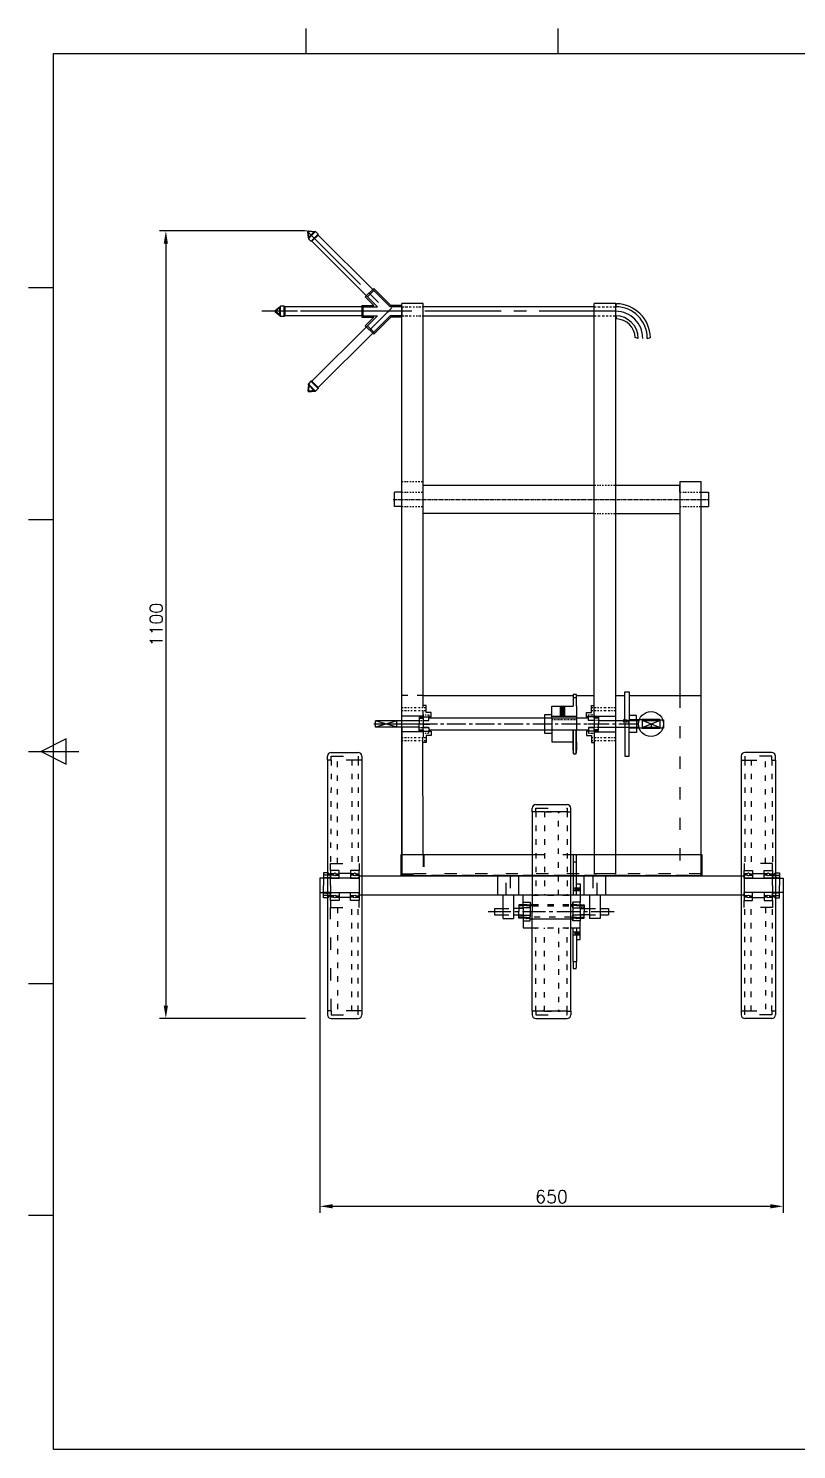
# Paper-space layout 'ISO A3 Title Block' of a CAD drawing. Header units: millimetres. Extents: x 6 to 412, y 5 to 289.
# Drawn here: x 6.1 to 156.9, y 10 to 289.2 of the extents above; entities that cross this region are included whole.
import ezdxf

# ---------------------------------------------------------------- set-up
doc = ezdxf.new("R2010")
doc.units = ezdxf.units.MM
doc.linetypes.add('ACAD_ISO03W100', pattern=[30, 12, -18])
doc.linetypes.add('CENTER2', pattern=[1.125, 0.75, -0.125, 0.125, -0.125])
doc.styles.get("Standard").update_dxf_attribs({"font": 'simplex.shx'})
doc.dimstyles.new('ISO-25', dxfattribs={"dimtxt": 2.5, "dimasz": 2.5, "dimexe": 1.25, "dimexo": 0.625, "dimtad": 1, "dimtxsty": 'Standard', "dimcen": 2.5, "dimadec": 0, "dimazin": 0, "dimtfac": 1, "dimtmove": 0, "dimatfit": 3, "dimfxl": 1, "dimarcsym": 0})

# ---------------------------------------------------------------- blocks, each defined once
blk = doc.blocks.new('*U29')
at = {"color": 0, "linetype": 'CENTER2', "ltscale": 6, "transparency": 16777216}
blk.add_line((-12.46, 0), (12.65, 0), dxfattribs=at)
blk = doc.blocks.new('*U30')
at = {"color": 0, "linetype": 'ACAD_ISO03W100', "lineweight": 80, "ltscale": 0.1, "transparency": 16777216}
blk.add_line((0.799, 0), (-0.799, 0), dxfattribs=at)
blk = doc.blocks.new('*U31')
at = {"color": 0, "linetype": 'CENTER2', "ltscale": 6, "transparency": 16777216}
blk.add_line((-0.82, 0), (0.82, 0), dxfattribs=at)
blk = doc.blocks.new('*U33')
at = {"color": 0, "linetype": 'CENTER2', "ltscale": 5, "transparency": 16777216}
blk.add_line((3.81, 0), (-48.03, 0), dxfattribs=at)
blk = doc.blocks.new('*U34')
at = {"color": 0, "linetype": 'CENTER2', "ltscale": 5, "transparency": 16777216}
blk.add_line((0.68, 0), (-0.68, 0), dxfattribs=at)
blk = doc.blocks.new('*U35')
at = {"color": 0, "linetype": 'CENTER2', "ltscale": 5, "transparency": 16777216}
blk.add_line((4.4, 0), (-4.4, 0), dxfattribs=at)
blk = doc.blocks.new('*U36')
at = {"color": 0, "linetype": 'CENTER2', "ltscale": 5, "transparency": 16777216}
blk.add_line((-0.68, 0), (0.68, 0), dxfattribs=at)
blk = doc.blocks.new('*U37')
at = {"color": 0, "linetype": 'CENTER2', "ltscale": 5, "transparency": 16777216}
blk.add_line((2.22, 0), (-2.22, 0), dxfattribs=at)
blk = doc.blocks.new('*U38')
at = {"color": 0, "linetype": 'CENTER2', "ltscale": 20, "transparency": 16777216}
blk.add_line((21, 0), (-47.38, 0), dxfattribs=at)
blk = doc.blocks.new('*U39')
at = {"color": 0, "linetype": 'CENTER2', "ltscale": 20, "transparency": 16777216}
blk.add_line((1.26, 0), (-26.34, 0), dxfattribs=at)
blk = doc.blocks.new('*U40')
at = {"color": 0, "linetype": 'CENTER2', "ltscale": 20, "transparency": 16777216}
blk.add_line((-0.89, 0.89), (15.17, -15.14), dxfattribs=at)
blk = doc.blocks.new('*U41')
at = {"color": 0, "linetype": 'CENTER2', "ltscale": 20, "transparency": 16777216}
blk.add_line((-1.39, -1.38), (2.87, 2.87), dxfattribs=at)
blk = doc.blocks.new('*U45')
at = {"color": 0, "linetype": 'CENTER2', "transparency": 16777216}
blk.add_line((-30.92, 0), (30.92, 0), dxfattribs=at)
blk = doc.blocks.new('*U48')
at = {"color": 0, "linetype": 'ACAD_ISO03W100', "lineweight": 80, "ltscale": 0.1, "transparency": 16777216}
blk.add_line((0.799, 0), (-0.799, 0), dxfattribs=at)
blk = doc.blocks.new('*D52')
at = {"color": 0, "lineweight": -2, "transparency": 16777216}
for p, q in [((60.46, 249.41), (31.78, 249.41)), ((33.03, 246.91), (33.03, 97.21)), ((60.46, 94.71), (31.78, 94.71))]:
    blk.add_line(p, q, dxfattribs=at)
at = {"color": 0, "transparency": 16777216}
for points in [[(32.61, 246.91), (33.44, 246.91), (33.03, 249.41)], [(32.61, 97.21), (33.44, 97.21), (33.03, 94.71)]]:
    blk.add_solid(points, dxfattribs=at)
at = {"layer": 'Defpoints', "color": 0, "transparency": 16777216}
for p in [(61.08, 249.41), (33.03, 94.71), (61.08, 94.71)]:
    blk.add_point(p, dxfattribs=at)
at = {"color": 0, "transparency": 16777216, "insert": (31.15, 172.06), "char_height": 2.5, "attachment_point": 5, "rotation": 90}
blk.add_mtext('1100', dxfattribs=at)
blk = doc.blocks.new('*D57')
at = {"color": 0, "lineweight": -2, "transparency": 16777216}
for p, q in [((63.28, 121.59), (63.28, 56.54)), ((154.23, 121.59), (154.23, 56.54)), ((65.78, 57.79), (151.73, 57.79))]:
    blk.add_line(p, q, dxfattribs=at)
at = {"color": 0, "transparency": 16777216}
for points in [[(65.78, 58.21), (65.78, 57.38), (63.28, 57.79)], [(151.73, 58.21), (151.73, 57.38), (154.23, 57.79)]]:
    blk.add_solid(points, dxfattribs=at)
at = {"layer": 'Defpoints', "color": 0, "transparency": 16777216}
for p in [(63.28, 122.22), (154.23, 122.22), (154.23, 57.79)]:
    blk.add_point(p, dxfattribs=at)
at = {"color": 0, "transparency": 16777216, "insert": (108.75, 59.67), "char_height": 2.5, "attachment_point": 5}
blk.add_mtext('650', dxfattribs=at)

psp = doc.layouts.new('ISO A3 Title Block')

# ---------------------------------------------------------------- hatches: boundary and pattern name
h = psp.add_hatch(color=256)
h.dxf.hatch_style = 1
h.paths.add_polyline_path([(128.284, 151.964), (128.381, 151.964), (128.284, 151.865)])
h.paths.add_polyline_path([(128.185, 151.964), (128.284, 151.964), (128.284, 151.865)])
at = {"true_color": 0x000000}
h = psp.add_hatch(color=18, dxfattribs=at)
h.dxf.hatch_style = 1
h.paths.add_polyline_path([(107.074, 96.092), (107.354, 96.092), (107.354, 96.372)])
h = psp.add_hatch(color=18, dxfattribs=at)
h.dxf.hatch_style = 1
h.paths.add_polyline_path([(110.154, 96.372), (110.154, 96.092), (110.434, 96.092)])

# ---------------------------------------------------------------- linework, layer by layer
for p, q in [((60.5, 289.18), (60.5, 284.23)), ((110, 289.18), (110, 284.23)), ((11, 284.23), (407, 284.23)), ((11, 10), (11, 284.23)), ((61.081, 249.412), (60.884, 249.214)), ((61.009, 248.043), (60.884, 249.214)), ((61.016, 249.148), (60.884, 249.214)), ((61.005, 247.851), (61.645, 248.485)), ((61.009, 248.043), (62.245, 249.289)), ((61.016, 249.148), (61.147, 249.28)), ((61.121, 248.157), (61.016, 249.148)), ((61.081, 249.412), (62.245, 249.289)), ((61.147, 249.28), (61.081, 249.412)), ((62.138, 249.174), (61.147, 249.28)), ((61.6, 247.455), (62.84, 248.696)), ((61.6, 247.455), (62.84, 248.696)), ((61.645, 248.485), (62.444, 249.29)), ((61.699, 247.356), (62.939, 248.597)), ((62.245, 249.289), (62.444, 249.29)), ((62.939, 248.795), (62.444, 249.29)), ((62.84, 248.696), (62.939, 248.795)), ((62.939, 248.597), (62.939, 248.795)), ((62.939, 248.597), (73.846, 237.725)), ((61.009, 248.043), (61.005, 247.851)), ((61.501, 247.356), (61.005, 247.851)), ((61.6, 247.455), (61.501, 247.356)), ((61.699, 247.356), (61.501, 247.356)), ((72.589, 236.467), (61.699, 247.356)), ((11, 238.195), (6.05, 238.195)), ((73.845, 238.121), (72.193, 236.467)), ((73.846, 237.725), (72.589, 236.467)), ((73.845, 238.121), (77.197, 234.78)), ((73.846, 237.725), (77.081, 234.5)), ((55.405, 234.486), (55.545, 234.628)), ((55.549, 233.494), (55.545, 234.628)), ((56.245, 234.628), (55.545, 234.628)), ((56.385, 234.5), (56.245, 234.628)), ((56.245, 234.488), (56.245, 234.628)), ((71.505, 234.78), (73.881, 234.78)), ((71.505, 234.78), (71.505, 232.442)), ((72.193, 236.467), (73.881, 234.78)), ((72.589, 236.467), (74.557, 234.5)), ((79.354, 234.78), (77.197, 234.78)), ((79.354, 153.16), (79.354, 235.13)), ((83.554, 235.13), (79.354, 235.13)), ((79.354, 234.5), (79.354, 234.78)), ((83.554, 155.75), (83.554, 235.13)), ((117.154, 155.75), (117.154, 235.13)), ((121.354, 235.13), (117.154, 235.13)), ((121.354, 123.13), (121.354, 235.13)), ((121.354, 234.5), (121.51, 235.093)), ((54.494, 233.751), (55.405, 234.486)), ((54.494, 233.751), (54.495, 233.471)), ((54.635, 233.704), (54.494, 233.751)), ((54.635, 233.517), (54.495, 233.471)), ((55.411, 232.731), (54.495, 233.471)), ((55.406, 234.326), (54.635, 233.704)), ((54.635, 233.517), (54.635, 233.704)), ((55.411, 232.891), (54.635, 233.517)), ((55.411, 232.731), (55.405, 234.486)), ((55.411, 232.731), (55.545, 232.593)), ((55.545, 232.593), (55.549, 233.494)), ((56.246, 232.593), (55.545, 232.593)), ((56.245, 232.733), (56.245, 234.488)), ((56.245, 232.733), (56.245, 234.488)), ((56.245, 232.733), (56.246, 232.593)), ((56.385, 232.722), (56.246, 232.593)), ((71.785, 234.5), (56.385, 234.5)), ((56.385, 234.5), (56.385, 232.722)), ((56.385, 232.733), (56.385, 234.488)), ((71.785, 232.722), (56.385, 232.722)), ((71.505, 232.442), (73.881, 232.442)), ((71.785, 232.722), (71.785, 234.5)), ((71.785, 234.5), (74.557, 234.5)), ((71.785, 232.722), (74.557, 232.722)), ((72.193, 230.754), (73.881, 232.441)), ((72.589, 230.754), (74.557, 232.722)), ((73.845, 229.1), (77.197, 232.442)), ((73.846, 229.496), (77.081, 232.722)), ((79.354, 234.5), (77.081, 234.5)), ((79.354, 232.722), (77.081, 232.722)), ((79.354, 232.442), (77.197, 232.442)), ((79.354, 234.5), (79.828, 234.5)), ((79.354, 234.5), (79.354, 232.722)), ((79.354, 232.722), (79.828, 232.722)), ((80.047, 234.5), (80.522, 234.5)), ((80.047, 232.722), (80.522, 232.722)), ((80.796, 234.5), (81.176, 234.5)), ((80.796, 232.722), (81.176, 232.722)), ((81.577, 234.5), (81.851, 234.5)), ((81.577, 232.722), (81.851, 232.722)), ((82.157, 234.5), (82.42, 234.5)), ((82.157, 232.722), (82.42, 232.722)), ((82.653, 234.5), (83.064, 234.5)), ((82.653, 232.722), (83.064, 232.722)), ((83.37, 234.5), (83.554, 234.5)), ((83.37, 232.722), (83.554, 232.722)), ((117.154, 234.5), (83.554, 234.5)), ((83.554, 232.722), (117.154, 232.722)), ((117.154, 234.5), (117.494, 234.5)), ((117.154, 232.722), (117.494, 232.722)), ((117.875, 234.5), (118.298, 234.5)), ((117.875, 232.722), (118.298, 232.722)), ((118.699, 234.5), (119.164, 234.5)), ((118.699, 232.722), (119.164, 232.722)), ((119.513, 234.5), (119.904, 234.5)), ((119.513, 232.722), (119.904, 232.722)), ((120.221, 234.5), (120.517, 234.5)), ((120.221, 232.722), (120.517, 232.722)), ((120.844, 234.5), (121.193, 234.5)), ((120.844, 232.722), (121.193, 232.722)), ((121.193, 234.5), (121.354, 234.5)), ((121.193, 232.722), (121.354, 232.722)), ((121.354, 232.722), (121.51, 232.123)), ((72.589, 230.754), (61.699, 219.865)), ((73.846, 229.496), (62.939, 218.624)), ((73.845, 229.1), (72.193, 230.754)), ((73.845, 229.496), (72.589, 230.754)), ((125.785, 228.291), (125.19, 228.453)), ((127.563, 228.291), (128.156, 228.446)), ((61.009, 219.178), (60.884, 218.008)), ((61.016, 218.073), (60.884, 218.008)), ((61.081, 217.809), (60.884, 218.008)), ((61.501, 219.865), (61.005, 219.37)), ((61.005, 219.37), (61.645, 218.736)), ((61.009, 219.178), (61.005, 219.37)), ((61.009, 219.178), (62.245, 217.933)), ((61.121, 219.064), (61.016, 218.073)), ((61.016, 218.073), (61.147, 217.942)), ((61.147, 217.942), (61.081, 217.809)), ((61.081, 217.809), (62.245, 217.933)), ((62.138, 218.047), (61.147, 217.942)), ((61.699, 219.865), (61.501, 219.865)), ((61.6, 219.766), (61.501, 219.865)), ((61.6, 219.766), (62.84, 218.525)), ((61.6, 219.766), (62.84, 218.525)), ((61.645, 218.736), (62.444, 217.931)), ((61.699, 219.865), (62.939, 218.624)), ((62.245, 217.933), (62.444, 217.931)), ((62.939, 218.426), (62.444, 217.931)), ((62.84, 218.525), (62.939, 218.426)), ((62.939, 218.624), (62.939, 218.426)), ((79.354, 126.91), (79.354, 200.16)), ((79.354, 200.16), (79.634, 200.16)), ((79.914, 200.16), (80.194, 200.16)), ((80.348, 200.16), (80.628, 200.16)), ((80.908, 200.16), (81.188, 200.16)), ((81.468, 200.16), (81.748, 200.16)), ((82.028, 200.16), (82.308, 200.16)), ((82.588, 200.16), (82.868, 200.16)), ((83.148, 200.16), (83.428, 200.16)), ((83.428, 200.16), (83.554, 200.16)), ((83.554, 198.06), (83.554, 199.46)), ((83.554, 199.46), (117.154, 199.46)), ((117.154, 199.46), (117.434, 199.46)), ((117.714, 199.46), (117.994, 199.46)), ((118.147, 199.46), (118.427, 199.46)), ((118.707, 199.46), (118.987, 199.46)), ((119.267, 199.46), (119.547, 199.46)), ((119.827, 199.46), (120.107, 199.46)), ((120.387, 199.46), (120.667, 199.46)), ((120.947, 199.46), (121.227, 199.46)), ((121.227, 199.46), (121.354, 199.46)), ((121.354, 199.46), (133.954, 199.46)), ((133.954, 200.16), (133.954, 158.13)), ((133.954, 200.16), (138.154, 200.16)), ((133.954, 198.06), (133.954, 199.46)), ((138.154, 126.91), (138.154, 200.16)), ((79.354, 198.06), (77.954, 198.06)), ((77.954, 195.26), (77.954, 198.06)), ((79.354, 198.06), (79.634, 198.06)), ((79.914, 198.06), (80.194, 198.06)), ((80.347, 198.06), (80.627, 198.06)), ((80.907, 198.06), (81.187, 198.06)), ((81.467, 198.06), (81.747, 198.06)), ((82.027, 198.06), (82.307, 198.06)), ((82.587, 198.06), (82.867, 198.06)), ((83.147, 198.06), (83.427, 198.06)), ((83.427, 198.06), (83.554, 198.06)), ((133.954, 198.06), (134.234, 198.06)), ((134.514, 198.06), (134.794, 198.06)), ((134.948, 198.06), (135.228, 198.06)), ((135.508, 198.06), (135.788, 198.06)), ((136.068, 198.06), (136.348, 198.06)), ((136.628, 198.06), (136.908, 198.06)), ((137.188, 198.06), (137.468, 198.06)), ((137.748, 198.06), (138.028, 198.06)), ((138.028, 198.06), (138.154, 198.06)), ((138.154, 198.06), (139.554, 198.06)), ((139.554, 198.06), (139.554, 195.26)), ((11, 192.655), (6.05, 192.655)), ((79.354, 195.26), (77.954, 195.26)), ((79.354, 195.26), (79.634, 195.26)), ((79.914, 195.26), (80.194, 195.26)), ((80.348, 195.26), (80.628, 195.26)), ((80.908, 195.26), (81.188, 195.26)), ((81.468, 195.26), (81.748, 195.26)), ((82.028, 195.26), (82.308, 195.26)), ((82.588, 195.26), (82.868, 195.26)), ((83.148, 195.26), (83.428, 195.26)), ((83.428, 195.26), (83.554, 195.26)), ((117.154, 193.86), (83.554, 193.86)), ((117.154, 193.86), (117.434, 193.86)), ((117.714, 193.86), (117.994, 193.86)), ((118.147, 193.86), (118.427, 193.86)), ((118.707, 193.86), (118.987, 193.86)), ((119.267, 193.86), (119.547, 193.86)), ((119.827, 193.86), (120.107, 193.86)), ((120.387, 193.86), (120.667, 193.86)), ((120.947, 193.86), (121.227, 193.86)), ((121.227, 193.86), (121.354, 193.86)), ((121.354, 193.86), (133.954, 193.86)), ((133.954, 195.26), (134.234, 195.26)), ((134.514, 195.26), (134.794, 195.26)), ((134.948, 195.26), (135.228, 195.26)), ((135.508, 195.26), (135.788, 195.26)), ((136.068, 195.26), (136.348, 195.26)), ((136.628, 195.26), (136.908, 195.26)), ((137.188, 195.26), (137.468, 195.26)), ((137.748, 195.26), (138.028, 195.26)), ((138.028, 195.26), (138.154, 195.26)), ((138.154, 195.26), (139.554, 195.26)), ((79.354, 123.13), (79.354, 158.13)), ((83.554, 158.13), (113.013, 158.13)), ((112.995, 157.711), (112.995, 156.031)), ((112.995, 157.711), (113.653, 157.711)), ((113.044, 158.411), (113.604, 158.411)), ((113.636, 158.13), (117.154, 158.13)), ((113.653, 156.031), (113.653, 157.711)), ((121.354, 158.13), (123.174, 158.13)), ((123.174, 153.317), (123.174, 158.83)), ((123.174, 158.83), (124.014, 158.83)), ((124.014, 158.83), (124.014, 153.286)), ((124.014, 158.13), (138.154, 158.13)), ((79.354, 155.75), (79.634, 155.75)), ((79.354, 155.19), (79.634, 155.19)), ((83.554, 154.07), (79.354, 154.07)), ((79.914, 155.75), (80.253, 155.75)), ((79.914, 155.19), (80.253, 155.19)), ((80.555, 155.75), (80.819, 155.75)), ((80.555, 155.19), (80.819, 155.19)), ((81.109, 155.75), (81.418, 155.75)), ((81.109, 155.19), (81.418, 155.19)), ((81.797, 155.75), (82.209, 155.75)), ((81.797, 155.19), (82.209, 155.19)), ((82.653, 155.75), (82.994, 155.75)), ((82.653, 155.19), (82.994, 155.19)), ((83.305, 153.86), (82.742, 153.86)), ((82.742, 153.86), (82.742, 153.65)), ((82.742, 153.65), (82.742, 153.16)), ((82.742, 153.65), (83.554, 153.65)), ((83.277, 155.75), (83.515, 155.75)), ((83.277, 155.19), (83.515, 155.19)), ((83.554, 153.65), (83.305, 153.86)), ((84.114, 156.17), (83.554, 156.17)), ((83.554, 154.07), (83.554, 155.19)), ((83.554, 154.35), (83.554, 151.9)), ((83.554, 154.35), (83.714, 154.35)), ((83.554, 153.65), (83.554, 153.93)), ((83.554, 153.93), (85.094, 153.93)), ((83.766, 155.75), (84.114, 155.75)), ((83.766, 155.19), (84.114, 155.19)), ((83.946, 154.35), (84.153, 154.35)), ((84.114, 154.77), (84.114, 156.17)), ((85.094, 154.77), (84.114, 154.77)), ((84.409, 154.35), (84.612, 154.35)), ((84.674, 154.35), (84.674, 153.93)), ((84.674, 153.23), (84.674, 153.93)), ((116.034, 153.65), (84.674, 153.65)), ((84.674, 153.23), (84.674, 153.65)), ((85.094, 153.93), (85.094, 154.77)), ((108.795, 154.35), (107.395, 154.35)), ((107.395, 154.35), (107.395, 150.71)), ((108.795, 153.651), (108.795, 156.031)), ((108.795, 156.031), (112.995, 156.031)), ((108.795, 153.65), (108.795, 154.35)), ((113.653, 154.029), (108.795, 154.029)), ((108.795, 153.651), (108.795, 151.41)), ((110.475, 156.031), (110.475, 154.029)), ((110.615, 155.891), (111.175, 155.891)), ((110.615, 155.751), (111.175, 155.751)), ((110.615, 155.611), (111.175, 155.611)), ((111.175, 155.471), (110.615, 155.471)), ((110.615, 155.331), (111.175, 155.331)), ((110.615, 155.191), (111.175, 155.191)), ((110.615, 155.051), (111.175, 155.051)), ((111.175, 154.911), (110.615, 154.911)), ((110.615, 154.771), (111.175, 154.771)), ((110.615, 154.631), (111.175, 154.631)), ((110.615, 154.491), (111.175, 154.491)), ((110.615, 154.351), (111.175, 154.351)), ((110.615, 154.211), (111.175, 154.211)), ((111.175, 154.071), (110.615, 154.071)), ((110.895, 156.031), (111.315, 156.031)), ((111.315, 156.031), (111.315, 154.029)), ((113.653, 156.031), (113.653, 153.651)), ((113.653, 153.651), (113.653, 151.409)), ((115.614, 153.93), (115.614, 154.77)), ((115.614, 154.77), (116.594, 154.77)), ((117.154, 153.93), (115.614, 153.93)), ((116.034, 153.23), (116.034, 154.35)), ((116.034, 154.35), (116.161, 154.35)), ((116.034, 153.23), (116.034, 153.65)), ((116.262, 154.35), (116.421, 154.35)), ((116.53, 154.35), (116.655, 154.35)), ((116.594, 154.77), (116.594, 156.17)), ((116.594, 156.17), (117.154, 156.17)), ((116.594, 155.75), (116.874, 155.75)), ((116.594, 155.19), (116.874, 155.19)), ((116.757, 154.35), (116.89, 154.35)), ((116.999, 154.35), (117.154, 154.35)), ((117.154, 154.07), (117.154, 155.75)), ((117.154, 155.75), (117.493, 155.75)), ((117.154, 155.19), (117.493, 155.19)), ((117.154, 154.35), (117.154, 153.16)), ((117.154, 154.07), (121.354, 154.07)), ((117.154, 153.65), (117.154, 153.93)), ((117.154, 153.65), (117.403, 153.86)), ((117.966, 153.65), (117.154, 153.65)), ((117.403, 153.86), (117.966, 153.86)), ((117.795, 155.75), (118.059, 155.75)), ((117.795, 155.19), (118.059, 155.19)), ((117.966, 153.86), (117.966, 153.65)), ((117.966, 153.65), (117.966, 153.16)), ((118.349, 155.75), (118.657, 155.75)), ((118.349, 155.19), (118.657, 155.19)), ((119.037, 155.75), (119.449, 155.75)), ((119.037, 155.19), (119.449, 155.19)), ((119.893, 155.75), (120.234, 155.75)), ((119.893, 155.19), (120.234, 155.19)), ((120.517, 155.75), (120.755, 155.75)), ((120.517, 155.19), (120.755, 155.19)), ((121.006, 155.75), (121.354, 155.75)), ((121.006, 155.19), (121.354, 155.19)), ((124.154, 154.21), (124.014, 154.07)), ((124.014, 154.07), (124.014, 153.16)), ((125.134, 154.21), (124.154, 154.21)), ((125.414, 154.21), (124.294, 154.21)), ((125.414, 153.16), (125.414, 154.21)), ((82.741, 153.158), (74.174, 153.163)), ((74.174, 151.896), (74.174, 153.163)), ((78.374, 151.899), (74.174, 153.163)), ((78.374, 153.16), (74.174, 151.896)), ((82.742, 151.902), (74.174, 151.896)), ((78.374, 151.896), (78.374, 153.16)), ((79.354, 151.9), (79.354, 123.13)), ((83.554, 150.99), (79.354, 150.99)), ((82.742, 153.228), (82.741, 153.158)), ((82.742, 153.228), (82.789, 153.228)), ((82.742, 153.16), (82.742, 152.53)), ((82.742, 151.9), (82.742, 152.53)), ((82.742, 151.832), (82.742, 151.902)), ((82.742, 151.41), (82.742, 151.9)), ((82.742, 151.832), (82.789, 151.832)), ((82.742, 151.2), (82.742, 151.41)), ((82.742, 151.41), (83.554, 151.41)), ((83.305, 151.2), (82.742, 151.2)), ((82.907, 153.23), (83.047, 153.23)), ((82.907, 151.83), (83.047, 151.83)), ((83.187, 153.23), (83.327, 153.23)), ((83.187, 151.83), (83.327, 151.83)), ((83.554, 151.41), (83.305, 151.2)), ((83.467, 153.23), (83.61, 153.23)), ((83.467, 151.83), (83.61, 151.83)), ((83.554, 153.23), (84.674, 153.23)), ((83.554, 151.41), (83.554, 151.9)), ((83.554, 151.83), (84.674, 151.83)), ((83.554, 151.41), (83.554, 150.99)), ((83.554, 151.13), (85.094, 151.13)), ((83.554, 150.99), (83.554, 149.87)), ((84.551, 151.83), (83.61, 151.83)), ((84.674, 151.83), (84.674, 151.13)), ((84.674, 151.41), (116.034, 151.41)), ((84.674, 150.71), (84.674, 151.13)), ((85.094, 151.13), (85.094, 150.29)), ((108.823, 153.329), (108.795, 153.329)), ((108.795, 151.41), (108.795, 149.03)), ((109.103, 153.329), (108.963, 153.329)), ((109.383, 153.329), (109.243, 153.329)), ((109.663, 153.329), (109.523, 153.329)), ((109.943, 153.329), (109.803, 153.329)), ((110.223, 153.329), (110.083, 153.329)), ((110.503, 153.329), (110.363, 153.329)), ((110.783, 153.329), (110.643, 153.329)), ((111.063, 153.329), (110.923, 153.329)), ((111.343, 153.329), (111.203, 153.329)), ((111.623, 153.329), (111.483, 153.329)), ((111.903, 153.329), (111.763, 153.329)), ((112.183, 153.329), (112.043, 153.329)), ((112.463, 153.329), (112.323, 153.329)), ((112.743, 153.329), (112.603, 153.329)), ((113.023, 153.329), (112.883, 153.329)), ((112.995, 147.349), (112.995, 151.411)), ((113.078, 146.649), (113.078, 151.411)), ((113.303, 153.329), (113.163, 153.329)), ((113.583, 153.329), (113.443, 153.329)), ((113.568, 146.649), (113.568, 151.411)), ((113.653, 153.329), (113.583, 153.329)), ((113.653, 149.029), (113.653, 151.409)), ((117.154, 151.13), (115.614, 151.13)), ((115.614, 151.13), (115.614, 150.29)), ((117.154, 153.23), (116.034, 153.23)), ((116.034, 151.83), (116.034, 150.71)), ((117.154, 151.83), (116.034, 151.83)), ((116.156, 151.83), (117.098, 151.83)), ((117.241, 153.23), (117.098, 153.23)), ((117.241, 151.83), (117.098, 151.83)), ((117.154, 153.16), (117.154, 151.9)), ((117.154, 151.41), (117.154, 151.9)), ((117.154, 151.41), (117.403, 151.2)), ((117.966, 151.41), (117.154, 151.41)), ((117.154, 151.41), (117.154, 150.99)), ((117.154, 150.99), (121.354, 150.99)), ((117.154, 150.99), (117.154, 149.31)), ((117.521, 153.23), (117.381, 153.23)), ((117.521, 151.83), (117.381, 151.83)), ((117.403, 151.2), (117.966, 151.2)), ((117.801, 153.23), (117.661, 153.23)), ((117.801, 151.83), (117.661, 151.83)), ((117.966, 153.228), (117.918, 153.228)), ((117.966, 151.832), (117.918, 151.832)), ((117.966, 153.16), (117.966, 152.53)), ((125.834, 153.16), (117.966, 153.16)), ((117.966, 151.9), (117.966, 152.53)), ((117.966, 151.9), (125.834, 151.9)), ((117.966, 151.41), (117.966, 151.9)), ((117.966, 151.2), (117.966, 151.41)), ((122.894, 153.328), (122.894, 152.908)), ((123.022, 153.323), (122.894, 153.328)), ((122.964, 152.908), (122.894, 152.908)), ((123.244, 152.908), (123.104, 152.908)), ((123.174, 153.317), (123.174, 146.23)), ((123.581, 153.302), (123.301, 153.312)), ((123.524, 152.908), (123.384, 152.908)), ((123.804, 152.908), (123.664, 152.908)), ((123.861, 153.291), (124.014, 153.286)), ((124.014, 152.908), (123.944, 152.908)), ((126.534, 153.335), (124.014, 153.335)), ((124.014, 152.908), (124.014, 153.286)), ((124.014, 146.23), (124.014, 153.16)), ((124.014, 150.99), (124.014, 151.9)), ((126.534, 151.725), (124.014, 151.725)), ((124.154, 150.85), (124.014, 150.99)), ((125.414, 150.85), (124.154, 150.85)), ((125.414, 153.16), (125.414, 150.85)), ((125.834, 151.9), (125.834, 153.16)), ((126.534, 153.419), (126.534, 153.195)), ((130.034, 153.419), (126.534, 153.419)), ((126.534, 153.195), (130.034, 153.195)), ((126.534, 153.195), (126.534, 151.865)), ((130.034, 151.865), (126.534, 151.865)), ((126.534, 151.641), (126.534, 151.865)), ((130.034, 151.641), (126.534, 151.641)), ((128.284, 151.865), (128.185, 151.964)), ((128.185, 151.964), (128.381, 151.964)), ((128.284, 152.53), (128.284, 151.865)), ((128.284, 151.865), (128.381, 151.964)), ((130.034, 153.195), (130.034, 153.419)), ((130.034, 153.335), (130.734, 153.335)), ((130.034, 153.195), (130.034, 151.865)), ((130.034, 151.641), (130.034, 151.865)), ((130.734, 151.725), (130.034, 151.725)), ((130.734, 153.335), (130.734, 151.725)), ((13.475, 149.59), (8.525, 147.115)), ((13.475, 147.115), (13.475, 149.59)), ((79.354, 149.87), (79.634, 149.87)), ((79.354, 149.31), (79.634, 149.31)), ((79.914, 149.87), (80.253, 149.87)), ((79.914, 149.31), (80.253, 149.31)), ((80.555, 149.87), (80.819, 149.87)), ((80.555, 149.31), (80.819, 149.31)), ((81.109, 149.87), (81.418, 149.87)), ((81.109, 149.31), (81.417, 149.31)), ((81.797, 149.87), (82.209, 149.87)), ((81.797, 149.31), (82.209, 149.31)), ((82.653, 149.87), (82.994, 149.87)), ((82.653, 149.31), (82.994, 149.31)), ((83.277, 149.87), (83.515, 149.87)), ((83.277, 149.31), (83.515, 149.31)), ((83.554, 126.91), (83.515, 149.87)), ((83.554, 150.71), (83.714, 150.71)), ((84.114, 148.89), (83.554, 148.89)), ((83.766, 149.87), (84.114, 149.87)), ((83.766, 149.31), (84.114, 149.31)), ((83.946, 150.71), (84.153, 150.71)), ((85.094, 150.29), (84.114, 150.29)), ((84.114, 150.29), (84.114, 148.89)), ((84.409, 150.71), (84.612, 150.71)), ((107.395, 150.71), (108.795, 150.71)), ((108.795, 149.03), (112.995, 149.029)), ((113.653, 149.029), (113.653, 147.349)), ((115.614, 150.29), (116.594, 150.29)), ((116.034, 150.71), (116.161, 150.71)), ((116.262, 150.71), (116.421, 150.71)), ((116.53, 150.71), (116.655, 150.71)), ((116.594, 150.29), (116.594, 148.89)), ((116.594, 149.87), (116.874, 149.87)), ((116.594, 149.31), (116.874, 149.31)), ((116.594, 148.89), (117.154, 148.89)), ((116.757, 150.71), (116.89, 150.71)), ((116.999, 150.71), (117.154, 150.71)), ((117.154, 149.87), (117.493, 149.87)), ((117.154, 149.31), (117.154, 123.13)), ((117.154, 149.31), (117.493, 149.31)), ((117.795, 149.87), (118.059, 149.87)), ((117.795, 149.31), (118.059, 149.31)), ((118.349, 149.87), (118.657, 149.87)), ((118.349, 149.31), (118.657, 149.31)), ((119.037, 149.87), (119.449, 149.87)), ((119.037, 149.31), (119.449, 149.31)), ((119.893, 149.87), (120.234, 149.87)), ((119.893, 149.31), (120.234, 149.31)), ((120.517, 149.87), (120.755, 149.87)), ((120.517, 149.31), (120.755, 149.31)), ((121.006, 149.87), (121.354, 149.87)), ((121.006, 149.31), (121.354, 149.31)), ((6.05, 147.115), (13.475, 147.115)), ((8.525, 147.115), (13.475, 144.64)), ((13.475, 144.64), (13.475, 147.115)), ((13.475, 147.115), (15.95, 147.115)), ((64.794, 145.462), (64.794, 146.246)), ((64.794, 145.462), (64.794, 95.393)), ((65.494, 145.462), (64.794, 145.462)), ((65.494, 146.928), (70.814, 146.928)), ((65.494, 145.462), (65.494, 146.246)), ((70.814, 146.246), (70.814, 145.462)), ((71.514, 145.462), (70.814, 145.462)), ((71.514, 146.249), (71.514, 95.393)), ((113.078, 146.649), (113.568, 146.649)), ((123.174, 146.23), (124.014, 146.23)), ((145.994, 146.249), (145.994, 95.393)), ((145.994, 145.462), (146.694, 145.462)), ((152.014, 146.928), (146.694, 146.928)), ((146.694, 146.246), (146.694, 145.462)), ((152.014, 145.462), (152.014, 146.246)), ((152.014, 145.462), (152.714, 145.462)), ((152.714, 145.462), (152.714, 146.246)), ((152.714, 145.462), (152.714, 95.393)), ((104.952, 96.109), (104.996, 135.292)), ((104.974, 135.292), (104.974, 135.992)), ((105.674, 135.292), (104.974, 135.292)), ((105.674, 136.692), (111.834, 136.692)), ((105.674, 135.292), (105.674, 135.992)), ((107.354, 135.292), (107.074, 135.292)), ((107.354, 135.292), (107.354, 135.012)), ((110.154, 135.292), (110.154, 135.012)), ((110.154, 135.292), (110.434, 135.292)), ((111.834, 135.992), (111.834, 135.292)), ((111.834, 135.292), (112.534, 135.292)), ((112.512, 96.1), (112.534, 135.292)), ((112.534, 135.292), (112.534, 135.992)), ((79.214, 122.71), (79.214, 126.91)), ((79.214, 126.91), (104.986, 126.91)), ((112.529, 126.91), (138.294, 126.91)), ((113.031, 126.892), (113.619, 126.892)), ((138.154, 122.85), (138.154, 126.91)), ((138.294, 126.91), (138.294, 122.71)), ((64.812, 123.273), (63.982, 123.273)), ((63.982, 123.273), (63.982, 122.819)), ((65.354, 122.819), (64.812, 123.273)), ((67.034, 123.76), (65.354, 123.76)), ((65.354, 123.76), (65.354, 122.22)), ((67.034, 123.76), (65.354, 123.76)), ((65.354, 123.62), (65.354, 122.22)), ((65.951, 123.13), (65.354, 123.13)), ((65.951, 122.85), (65.354, 122.85)), ((66.436, 123.13), (67.034, 123.13)), ((66.436, 122.85), (67.034, 122.85)), ((67.034, 122.22), (67.034, 123.76)), ((67.034, 123.06), (67.034, 123.76)), ((69.274, 123.2), (67.034, 123.2)), ((70.954, 123.76), (69.274, 123.76)), ((69.274, 123.76), (69.274, 122.22)), ((70.954, 123.76), (69.274, 123.76)), ((69.274, 123.76), (69.274, 123.06)), ((69.871, 123.13), (69.274, 123.13)), ((69.871, 122.85), (69.274, 122.85)), ((70.356, 123.13), (70.954, 123.13)), ((70.356, 122.85), (70.954, 122.85)), ((70.954, 122.22), (70.954, 123.76)), ((70.954, 122.92), (70.954, 122.22)), ((112.996, 125.492), (112.996, 118.912)), ((112.996, 125.492), (113.654, 125.492)), ((113.654, 120.312), (113.654, 125.492)), ((121.354, 123.13), (117.154, 123.13)), ((146.554, 123.76), (148.234, 123.76)), ((146.554, 122.22), (146.554, 123.76)), ((146.554, 123.76), (148.234, 123.76)), ((147.151, 123.13), (146.554, 123.13)), ((146.554, 122.92), (146.554, 122.22)), ((147.151, 122.85), (146.554, 122.85)), ((147.636, 123.13), (148.234, 123.13)), ((147.636, 122.85), (148.234, 122.85)), ((148.234, 123.76), (148.234, 122.22)), ((148.234, 123.76), (148.234, 123.06)), ((148.234, 123.2), (150.474, 123.2)), ((150.474, 123.76), (152.154, 123.76)), ((150.474, 122.22), (150.474, 123.76)), ((150.474, 123.76), (152.154, 123.76)), ((150.474, 123.06), (150.474, 123.76)), ((151.071, 123.13), (150.474, 123.13)), ((151.071, 122.85), (150.474, 122.85)), ((151.556, 123.13), (152.154, 123.13)), ((151.556, 122.85), (152.154, 122.85)), ((152.154, 123.76), (152.154, 122.22)), ((152.154, 123.62), (152.154, 122.22)), ((152.154, 122.819), (152.695, 123.273)), ((152.695, 123.273), (153.526, 123.273)), ((153.526, 123.273), (153.526, 122.819)), ((70.954, 122.22), (63.282, 122.22)), ((63.282, 122.22), (63.282, 119.42)), ((65.354, 122.22), (63.954, 122.22)), ((65.354, 122.22), (63.954, 122.22)), ((65.354, 122.819), (63.982, 122.819)), ((63.982, 122.819), (63.982, 120.82)), ((63.982, 122.36), (64.094, 122.36)), ((63.982, 118.821), (63.982, 120.82)), ((64.234, 122.36), (64.374, 122.36)), ((64.514, 122.36), (64.654, 122.36)), ((64.794, 122.36), (64.934, 122.36)), ((65.074, 122.36), (65.214, 122.36)), ((65.325, 122.36), (65.354, 122.36)), ((65.354, 120.82), (65.354, 122.819)), ((65.354, 122.22), (67.034, 122.22)), ((65.354, 122.22), (67.034, 122.22)), ((65.354, 120.82), (65.354, 118.821)), ((69.274, 122.22), (70.954, 122.22)), ((69.274, 122.22), (70.954, 122.22)), ((70.954, 122.71), (146.554, 122.71)), ((70.954, 122.22), (70.954, 119.42)), ((138.294, 122.71), (79.214, 122.71)), ((98.142, 122.71), (98.142, 118.93)), ((102.342, 118.93), (102.342, 122.71)), ((113.654, 121.152), (114.354, 121.152)), ((114.354, 121.152), (114.354, 117.512)), ((115.166, 118.93), (115.166, 122.71)), ((119.366, 122.71), (119.366, 118.93)), ((146.554, 122.22), (154.226, 122.22)), ((148.234, 122.22), (146.554, 122.22)), ((146.554, 122.22), (146.554, 119.42)), ((148.234, 122.22), (146.554, 122.22)), ((152.154, 122.22), (150.474, 122.22)), ((152.154, 122.22), (150.474, 122.22)), ((152.154, 120.82), (152.154, 122.819)), ((152.154, 122.819), (153.526, 122.819)), ((152.182, 122.36), (152.154, 122.36)), ((152.154, 122.22), (153.554, 122.22)), ((152.154, 122.22), (153.554, 122.22)), ((152.154, 120.82), (152.154, 118.821)), ((152.434, 122.36), (152.294, 122.36)), ((152.714, 122.36), (152.574, 122.36)), ((152.994, 122.36), (152.854, 122.36)), ((153.274, 122.36), (153.134, 122.36)), ((153.526, 122.36), (153.414, 122.36)), ((153.526, 122.819), (153.526, 120.82)), ((153.526, 118.821), (153.526, 120.82)), ((154.226, 122.22), (154.226, 119.42)), ((63.282, 119.42), (70.954, 119.42)), ((65.354, 119.42), (63.954, 119.42)), ((65.354, 119.42), (63.954, 119.42)), ((63.982, 119.28), (64.094, 119.28)), ((65.354, 118.821), (63.982, 118.821)), ((63.982, 118.367), (63.982, 118.821)), ((64.812, 118.367), (63.982, 118.367)), ((64.234, 119.28), (64.374, 119.28)), ((64.514, 119.28), (64.654, 119.28)), ((64.794, 119.28), (64.934, 119.28)), ((65.354, 118.821), (64.812, 118.367)), ((65.074, 119.28), (65.214, 119.28)), ((65.325, 119.28), (65.354, 119.28)), ((65.354, 119.42), (67.034, 119.42)), ((65.354, 118.02), (65.354, 119.42)), ((65.354, 117.88), (65.354, 119.42)), ((65.354, 119.42), (67.034, 119.42)), ((65.951, 118.79), (65.354, 118.79)), ((65.951, 118.51), (65.354, 118.51)), ((67.034, 117.88), (65.354, 117.88)), ((67.034, 117.88), (65.354, 117.88)), ((66.436, 118.79), (67.034, 118.79)), ((66.436, 118.51), (67.034, 118.51)), ((67.034, 119.42), (67.034, 117.88)), ((67.034, 118.58), (67.034, 117.88)), ((69.274, 118.44), (67.034, 118.44)), ((69.274, 119.42), (70.954, 119.42)), ((69.274, 117.88), (69.274, 119.42)), ((69.274, 119.42), (70.954, 119.42)), ((69.871, 118.79), (69.274, 118.79)), ((69.274, 117.88), (69.274, 118.58)), ((69.871, 118.51), (69.274, 118.51)), ((70.954, 117.88), (69.274, 117.88)), ((70.954, 117.88), (69.274, 117.88)), ((70.356, 118.79), (70.954, 118.79)), ((70.356, 118.51), (70.954, 118.51)), ((70.954, 118.72), (70.954, 119.42)), ((70.954, 119.42), (70.954, 117.88)), ((146.554, 118.93), (70.954, 118.93)), ((99.192, 118.93), (99.192, 114.31)), ((101.292, 118.93), (101.292, 114.31)), ((103.154, 117.512), (103.154, 118.912)), ((103.154, 116.392), (103.154, 117.512)), ((103.154, 117.512), (104.554, 117.512)), ((104.554, 117.512), (104.554, 116.392)), ((104.554, 117.512), (104.554, 117.092)), ((114.354, 117.512), (112.954, 117.512)), ((112.954, 117.512), (112.954, 116.392)), ((112.954, 117.092), (112.954, 117.512)), ((113.654, 118.912), (113.654, 119.752)), ((114.354, 116.392), (114.354, 117.512)), ((116.216, 118.93), (116.216, 114.31)), ((118.316, 118.93), (118.316, 114.31)), ((154.226, 119.42), (146.554, 119.42)), ((146.554, 118.72), (146.554, 119.42)), ((148.234, 119.42), (146.554, 119.42)), ((148.234, 119.42), (146.554, 119.42)), ((146.554, 119.42), (146.554, 117.88)), ((147.151, 118.79), (146.554, 118.79)), ((147.151, 118.51), (146.554, 118.51)), ((146.554, 117.88), (148.234, 117.88)), ((146.554, 117.88), (148.234, 117.88)), ((147.636, 118.79), (148.234, 118.79)), ((147.636, 118.51), (148.234, 118.51)), ((148.234, 117.88), (148.234, 119.42)), ((148.234, 117.88), (148.234, 118.58)), ((148.234, 118.44), (150.474, 118.44)), ((152.154, 119.42), (150.474, 119.42)), ((152.154, 119.42), (150.474, 119.42)), ((150.474, 119.42), (150.474, 117.88)), ((151.071, 118.79), (150.474, 118.79)), ((150.474, 118.58), (150.474, 117.88)), ((151.071, 118.51), (150.474, 118.51)), ((150.474, 117.88), (152.154, 117.88)), ((150.474, 117.88), (152.154, 117.88)), ((151.556, 118.79), (152.154, 118.79)), ((151.556, 118.51), (152.154, 118.51)), ((152.154, 119.42), (153.554, 119.42)), ((152.154, 119.42), (153.554, 119.42)), ((152.154, 118.02), (152.154, 119.42)), ((152.154, 117.88), (152.154, 119.42)), ((152.182, 119.28), (152.154, 119.28)), ((152.154, 118.821), (153.526, 118.821)), ((152.154, 118.821), (152.695, 118.367)), ((152.434, 119.28), (152.294, 119.28)), ((152.714, 119.28), (152.574, 119.28)), ((152.695, 118.367), (153.526, 118.367)), ((152.994, 119.28), (152.854, 119.28)), ((153.274, 119.28), (153.134, 119.28)), ((153.526, 119.28), (153.414, 119.28)), ((153.526, 118.367), (153.526, 118.821)), ((97.554, 116.322), (97.554, 115.062)), ((97.554, 116.322), (99.192, 116.322)), ((97.554, 115.062), (99.192, 115.062)), ((103.154, 116.322), (101.292, 116.322)), ((101.292, 115.062), (103.154, 115.062)), ((102.905, 117.022), (102.342, 117.022)), ((102.342, 117.022), (102.342, 116.812)), ((103.154, 116.812), (102.342, 116.812)), ((102.342, 116.812), (102.342, 116.322)), ((102.342, 116.39), (102.389, 116.39)), ((102.342, 116.322), (102.342, 115.692)), ((102.342, 115.062), (102.342, 115.692)), ((102.342, 114.572), (102.342, 115.062)), ((102.342, 114.994), (102.389, 114.994)), ((103.154, 114.572), (102.342, 114.572)), ((102.342, 114.362), (102.342, 114.572)), ((102.507, 116.392), (102.647, 116.392)), ((102.507, 114.992), (102.647, 114.992)), ((102.787, 116.392), (102.927, 116.392)), ((102.787, 114.992), (102.927, 114.992)), ((103.154, 116.812), (102.905, 117.022)), ((103.154, 114.572), (102.905, 114.362)), ((103.067, 116.392), (103.21, 116.392)), ((103.067, 114.992), (103.21, 114.992)), ((103.733, 117.022), (103.154, 117.022)), ((103.154, 116.812), (103.154, 117.022)), ((103.733, 116.882), (103.154, 116.882)), ((103.154, 116.812), (103.154, 116.812)), ((103.154, 116.392), (103.154, 116.742)), ((104.554, 116.392), (103.154, 116.392)), ((103.154, 116.392), (103.154, 114.992)), ((103.154, 114.992), (103.154, 113.872)), ((103.154, 114.992), (103.154, 114.642)), ((103.154, 114.992), (104.554, 114.992)), ((103.154, 114.572), (103.154, 114.572)), ((103.154, 114.572), (103.154, 114.362)), ((103.733, 114.502), (103.154, 114.502)), ((103.975, 117.022), (104.554, 117.022)), ((103.975, 116.882), (104.554, 116.882)), ((103.975, 114.502), (104.554, 114.502)), ((104.975, 117.092), (104.554, 117.092)), ((104.975, 116.812), (104.554, 116.812)), ((104.554, 116.392), (104.554, 116.672)), ((104.554, 116.392), (104.554, 114.992)), ((104.554, 114.572), (104.554, 114.992)), ((104.554, 114.992), (104.554, 114.712)), ((104.554, 113.872), (104.554, 114.992)), ((112.522, 114.572), (112.954, 114.572)), ((112.523, 116.812), (112.954, 116.812)), ((112.524, 117.092), (112.954, 117.092)), ((113.533, 117.022), (112.954, 117.022)), ((113.533, 116.882), (112.954, 116.882)), ((112.954, 116.812), (112.954, 116.392)), ((112.954, 116.392), (112.954, 116.672)), ((112.954, 116.392), (114.354, 116.392)), ((112.954, 116.392), (112.954, 114.992)), ((112.954, 114.992), (112.954, 114.572)), ((112.954, 114.572), (112.954, 114.992)), ((112.954, 114.992), (112.954, 114.712)), ((112.954, 113.872), (112.954, 114.992)), ((114.354, 114.992), (112.954, 114.992)), ((113.533, 114.502), (112.954, 114.502)), ((113.775, 117.022), (114.354, 117.022)), ((113.775, 116.882), (114.354, 116.882)), ((113.775, 114.502), (114.354, 114.502)), ((114.441, 116.392), (114.298, 116.392)), ((114.441, 114.992), (114.298, 114.992)), ((114.354, 116.812), (114.603, 117.022)), ((114.354, 116.812), (115.166, 116.812)), ((114.354, 116.392), (114.354, 114.992)), ((114.354, 116.322), (116.216, 116.322)), ((116.216, 115.062), (114.354, 115.062)), ((114.354, 114.992), (114.354, 113.872)), ((114.354, 114.992), (114.354, 114.642)), ((114.354, 114.572), (115.166, 114.572)), ((114.354, 114.572), (114.603, 114.362)), ((114.721, 116.392), (114.581, 116.392)), ((114.721, 114.992), (114.581, 114.992)), ((114.603, 117.022), (115.166, 117.022)), ((115.001, 116.392), (114.861, 116.392)), ((115.001, 114.992), (114.861, 114.992)), ((115.166, 116.39), (115.118, 116.39)), ((115.166, 114.994), (115.118, 114.994)), ((115.166, 117.022), (115.166, 116.812)), ((115.166, 116.812), (115.166, 116.322)), ((115.166, 116.322), (115.166, 115.692)), ((115.166, 115.062), (115.166, 115.692)), ((115.166, 114.572), (115.166, 115.062)), ((115.166, 114.362), (115.166, 114.572)), ((118.316, 116.322), (119.954, 116.322)), ((118.316, 115.062), (119.954, 115.062)), ((119.954, 116.322), (119.954, 115.062)), ((99.192, 114.31), (101.292, 114.31)), ((102.905, 114.362), (102.342, 114.362)), ((103.733, 114.362), (103.154, 114.362)), ((103.154, 113.872), (104.554, 113.872)), ((103.154, 113.872), (104.554, 113.872)), ((103.154, 113.872), (103.154, 112.472)), ((103.154, 112.472), (104.97, 112.472)), ((103.975, 114.362), (104.554, 114.362)), ((104.554, 113.872), (104.554, 114.292)), ((104.554, 114.292), (112.954, 114.292)), ((104.554, 113.872), (104.554, 114.292)), ((112.521, 112.472), (114.354, 112.472)), ((113.533, 114.362), (112.954, 114.362)), ((112.954, 114.292), (112.954, 113.872)), ((112.954, 114.292), (112.954, 113.872)), ((114.354, 113.872), (112.954, 113.872)), ((114.354, 113.872), (112.954, 113.872)), ((112.996, 105.892), (112.996, 112.472)), ((113.654, 112.472), (113.654, 111.632)), ((113.654, 112.472), (113.654, 111.632)), ((113.775, 114.362), (114.354, 114.362)), ((114.354, 110.232), (114.354, 113.872)), ((114.603, 114.362), (115.166, 114.362)), ((118.316, 114.31), (116.216, 114.31)), ((113.654, 111.072), (113.654, 105.892)), ((113.654, 110.232), (114.354, 110.232)), ((112.996, 105.892), (113.654, 105.892)), ((113.031, 104.492), (113.619, 104.492)), ((6.05, 101.575), (11, 101.575)), ((65.494, 96.178), (64.794, 96.178)), ((65.494, 96.178), (65.494, 95.393)), ((70.814, 95.393), (70.814, 96.178)), ((71.514, 96.178), (70.814, 96.178)), ((105.674, 96.092), (104.974, 96.092)), ((104.974, 96.092), (104.974, 95.392)), ((107.354, 96.092), (105.674, 96.092)), ((105.674, 96.092), (105.674, 95.392)), ((107.354, 96.372), (107.074, 96.092)), ((107.354, 96.092), (107.074, 96.092)), ((107.354, 96.092), (107.354, 96.372)), ((107.354, 96.092), (108.754, 96.092)), ((110.154, 96.092), (110.154, 96.372)), ((110.154, 96.372), (110.434, 96.092)), ((111.834, 96.092), (110.154, 96.092)), ((110.154, 96.092), (110.434, 96.092)), ((111.834, 95.392), (111.834, 96.092)), ((111.834, 96.092), (112.534, 96.092)), ((112.534, 96.092), (112.534, 95.392)), ((145.994, 96.178), (146.694, 96.178)), ((146.694, 95.393), (146.694, 96.178)), ((152.014, 96.178), (152.014, 95.393)), ((152.014, 96.178), (152.714, 96.178)), ((65.494, 94.711), (70.814, 94.711)), ((105.674, 94.692), (111.834, 94.692)), ((152.014, 94.711), (146.694, 94.711)), ((6.05, 56.035), (11, 56.035)), ((407, 10), (11, 10))]:
    psp.add_line(p, q)
at = {"linetype": 'ACAD_ISO03W100', "ltscale": 0.1}
for p, q in [((83.554, 158.13), (79.354, 158.13)), ((114.354, 120.312), (112.996, 120.312)), ((104.977, 118.912), (112.525, 118.912)), ((114.354, 119.752), (112.996, 119.752)), ((99.192, 116.322), (101.292, 116.322)), ((99.192, 115.062), (101.292, 115.062)), ((112.522, 114.572), (104.973, 114.572)), ((104.975, 117.092), (112.524, 117.092)), ((104.975, 116.812), (112.523, 116.812)), ((116.216, 116.322), (118.316, 116.322)), ((116.216, 115.062), (118.316, 115.062)), ((104.97, 112.472), (112.521, 112.472)), ((104.972, 114.292), (112.522, 114.292)), ((114.354, 111.632), (112.996, 111.632)), ((114.354, 111.072), (112.996, 111.072))]:
    psp.add_line(p, q, dxfattribs=at)
at = {"linetype": 'ACAD_ISO03W100', "ltscale": 0.2}
for p, q in [((133.954, 158.13), (133.954, 122.85)), ((65.494, 146.246), (70.814, 146.246)), ((70.814, 145.462), (65.494, 145.462)), ((152.014, 146.246), (146.694, 146.246)), ((146.694, 145.462), (152.014, 145.462)), ((105.674, 135.992), (111.834, 135.992)), ((107.354, 135.292), (105.674, 135.292)), ((110.154, 135.292), (107.354, 135.292)), ((107.354, 135.292), (108.754, 135.292)), ((111.834, 135.292), (110.154, 135.292)), ((79.354, 122.85), (79.354, 126.91)), ((83.554, 126.91), (83.554, 123.13)), ((83.687, 126.91), (83.694, 123.16)), ((104.986, 126.91), (112.529, 126.91)), ((138.154, 126.91), (138.154, 123.13)), ((65.354, 123.76), (65.354, 125.16)), ((65.354, 125.16), (70.954, 125.16)), ((70.954, 125.16), (70.954, 123.76)), ((79.214, 122.85), (138.294, 122.85)), ((138.154, 123.13), (79.354, 123.13)), ((79.354, 123.13), (83.554, 123.13)), ((152.154, 125.16), (146.554, 125.16)), ((146.554, 125.16), (146.554, 123.76)), ((152.154, 123.76), (152.154, 125.16)), ((99.822, 118.93), (99.822, 122.71)), ((100.662, 122.71), (100.662, 118.93)), ((116.846, 122.71), (116.846, 118.93)), ((117.686, 118.93), (117.686, 122.71)), ((65.354, 117.88), (65.354, 116.48)), ((70.954, 116.48), (70.954, 117.88)), ((146.554, 116.48), (146.554, 117.88)), ((152.154, 117.88), (152.154, 116.48)), ((65.481, 96.178), (65.354, 116.48)), ((65.354, 116.48), (70.954, 116.48)), ((152.154, 116.48), (146.554, 116.48)), ((70.814, 96.178), (65.494, 96.178)), ((65.494, 95.393), (70.814, 95.393)), ((105.674, 95.392), (111.834, 95.392)), ((110.154, 96.092), (107.354, 96.092)), ((146.694, 96.178), (152.014, 96.178)), ((152.014, 95.393), (146.694, 95.393))]:
    psp.add_line(p, q, dxfattribs=at)
at = {"linetype": 'ACAD_ISO03W100', "ltscale": 0.09}
for p, q in [((65.494, 145.462), (65.354, 125.16)), ((66.754, 125.16), (66.754, 145.462)), ((69.554, 145.462), (69.554, 125.16)), ((70.814, 145.462), (70.814, 125.16)), ((146.694, 145.462), (146.694, 125.16)), ((147.954, 145.462), (147.954, 125.16)), ((150.754, 125.16), (150.754, 145.462)), ((152.014, 145.462), (152.154, 125.16)), ((105.674, 135.292), (105.674, 118.912)), ((107.354, 135.292), (107.354, 118.912)), ((110.154, 118.912), (110.154, 135.292)), ((111.834, 135.292), (111.834, 118.912)), ((66.754, 116.48), (66.754, 96.178)), ((69.554, 96.178), (69.554, 116.48)), ((70.814, 96.178), (70.814, 116.48)), ((146.694, 96.178), (146.694, 116.48)), ((147.954, 96.178), (147.954, 116.48)), ((150.754, 116.48), (150.754, 96.178)), ((152.026, 96.178), (152.154, 116.48)), ((105.652, 96.108), (105.67, 112.488)), ((107.354, 96.092), (107.354, 112.472)), ((110.154, 112.472), (110.154, 96.092)), ((111.812, 96.101), (111.83, 112.481))]:
    psp.add_line(p, q, dxfattribs=at)
for centre, radius in [((128.284, 152.53), 2.45), ((66.194, 122.99), 0.28), ((70.114, 122.99), 0.28), ((147.394, 122.99), 0.28), ((151.314, 122.99), 0.28), ((66.194, 118.65), 0.28), ((70.114, 118.65), 0.28), ((147.394, 118.65), 0.28), ((151.314, 118.65), 0.28), ((103.854, 116.952), 0.14), ((103.854, 114.432), 0.14), ((113.654, 116.952), 0.14), ((113.654, 114.432), 0.14)]:
    psp.add_circle(centre, radius)
for centre, radius, start, end in [((121.354, 228.291), 6.804, 1.31018, 88.68195), ((121.354, 228.291), 6.209, 0, 90), ((121.354, 228.291), 4.431, 0, 90), ((121.345, 228.282), 3.849, 2.55479, 87.55631), ((118.02, 157.711), 5.024, 171.99165, 180), ((108.629, 157.711), 5.024, 0, 8.00835), ((110.615, 155.891), 0.14, 90, 270), ((110.615, 155.611), 0.14, 90, 270), ((110.615, 155.331), 0.14, 90, 270), ((110.615, 155.051), 0.14, 90, 270), ((110.615, 154.771), 0.14, 90, 270), ((110.615, 154.491), 0.14, 90, 270), ((110.615, 154.211), 0.14, 90, 270), ((110.615, 153.816), 0.254, 90, 123.39849), ((111.175, 155.891), 0.14, 270, 90), ((111.175, 155.611), 0.14, 270, 90), ((111.175, 155.331), 0.14, 270, 90), ((111.175, 155.051), 0.14, 270, 90), ((111.175, 154.771), 0.14, 270, 90), ((111.175, 154.491), 0.14, 270, 90), ((111.175, 154.211), 0.14, 270, 90), ((111.175, 153.816), 0.254, 56.60151, 90), ((65.464, 146.258), 0.671, 87.4911, 181.03771), ((70.843, 146.258), 0.671, 358.96018, 92.51101), ((115.104, 147.247), 2.112, 177.2264, 196.44338), ((111.543, 147.247), 2.112, 343.54117, 2.75752), ((146.664, 146.258), 0.671, 87.48899, 181.03982), ((152.043, 146.258), 0.671, 358.96229, 92.5089), ((105.674, 135.992), 0.7, 90, 180), ((111.834, 135.992), 0.7, 0, 90), ((141.013, 125.492), 28.018, 177.13581, 180), ((85.636, 125.492), 28.018, 0, 2.86419), ((141.013, 105.892), 28.018, 180, 182.86419), ((85.636, 105.892), 28.018, 357.13581, 0), ((65.464, 95.381), 0.671, 178.96229, 272.5089), ((70.843, 95.381), 0.671, 267.48899, 1.03982), ((105.674, 95.392), 0.7, 180, 270), ((111.834, 95.392), 0.7, 270, 0), ((146.664, 95.381), 0.671, 178.96018, 272.51101), ((152.043, 95.381), 0.671, 267.4911, 1.03771)]:
    psp.add_arc(centre, radius, start, end)
at = {"linetype": 'CENTER2', "ltscale": 20}
psp.add_arc((121.354, 228.291), 5.32, 0, 90, dxfattribs=at)
at = {"layer": 'Defpoints', "linetype": 'CENTER2', "ltscale": 8}
for p, q in [((130.034, 151.865), (126.534, 153.195)), ((126.534, 151.865), (130.034, 153.195))]:
    psp.add_line(p, q, dxfattribs=at)

# ---------------------------------------------------------------- block references
at = {"linetype": 'CENTER2', "ltscale": 20}
for name, p in [('*U40', (61.546, 248.584)), ('*U39', (78.217, 233.611)), ('*U38', (100.354, 233.611)), ('*U41', (74.518, 231.423))]:
    psp.add_blockref(name, p, dxfattribs=at)
at = {"linetype": 'CENTER2'}
psp.add_blockref('*U45', (108.596, 196.66), dxfattribs=at)
at = {"linetype": 'CENTER2', "ltscale": 5}
for name, p in [('*U33', (121.9, 152.53)), ('*U35', (78.458, 152.53)), ('*U37', (81.454, 152.53)), ('*U36', (84.114, 152.53)), ('*U34', (116.594, 152.53))]:
    psp.add_blockref(name, p, dxfattribs=at)
at = {"linetype": 'ACAD_ISO03W100', "lineweight": 80, "ltscale": 0.1}
for name, p in [('*U30', (113.675, 120.032)), ('*U48', (113.675, 111.352))]:
    psp.add_blockref(name, p, dxfattribs=at)
at = {"linetype": 'CENTER2', "ltscale": 6}
for name, p in [('*U29', (108.748, 115.692)), ('*U31', (113.654, 115.692))]:
    psp.add_blockref(name, p, dxfattribs=at)

# ---------------------------------------------------------------- dimensions: what is measured, and where the dimension line sits
dim = psp.add_linear_dim(base=(33.028, 94.711), p1=(61.081, 249.412), p2=(61.081, 94.711), angle=90, text='1100', dimstyle='ISO-25')
dim.commit()
dim.dimension.update_dxf_attribs({"geometry": '*D52', "text_midpoint": (31.153, 172.062)})
dim = psp.add_linear_dim(base=(154.226, 57.793), p1=(63.282, 122.22), p2=(154.226, 122.22), text='650', dimstyle='ISO-25')
dim.commit()
dim.dimension.update_dxf_attribs({"geometry": '*D57', "text_midpoint": (108.754, 59.668)})

doc.saveas('drawing.dxf')
